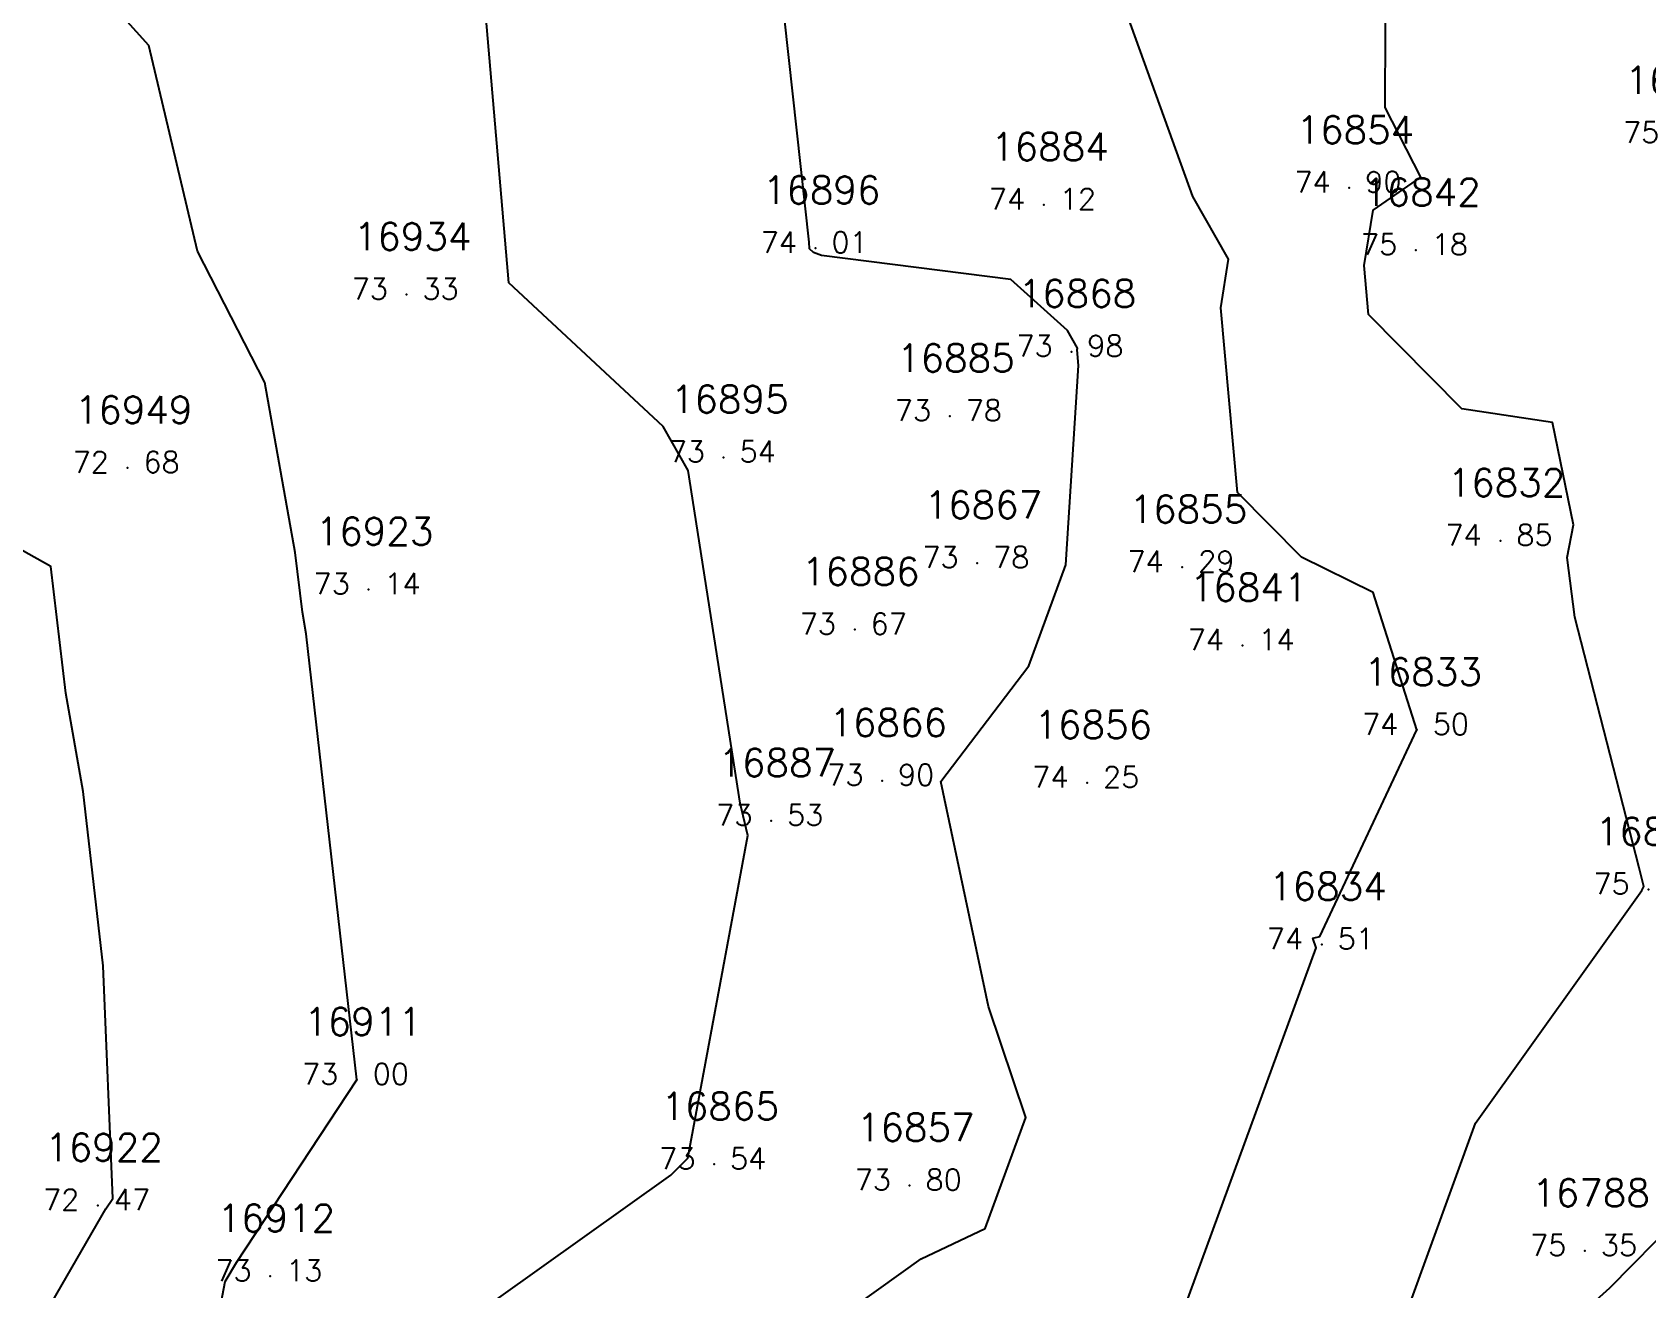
# Model space of a CAD drawing. Header units: millimetres. Extents: x 1412565 to 1412813, y 4931476 to 4931699.
# Drawn here: x 1412592.42 to 1412607.69, y 4931495.87 to 4931507.76 of the extents above; entities that cross this region are included whole.
import ezdxf
from ezdxf.enums import TextEntityAlignment as Align

# ---------------------------------------------------------------- set-up
doc = ezdxf.new("R2010")
doc.units = ezdxf.units.MM
for name, color, linetype in [('CIVIL', 50, 'Continuous'), ('CIVIL-DRAW', 80, 'Continuous'), ('CIVIL-NONAME', 130, 'Continuous'), ('CIVIL-TEXT', 240, 'Continuous'), ('CIVIL-Z', 50, 'Continuous'), ('Tcontours0', 7, 'Continuous'), ('Tcontours1', 7, 'Continuous'), ('Tcontours2', 7, 'Continuous')]:
    doc.layers.add(name, color=color, linetype=linetype)
doc.styles.add('CIVILCADMAIN', font='TXT.SHX')
doc.styles.get("Standard").update_dxf_attribs({"font": 'arial.ttf'})

# ---------------------------------------------------------------- blocks, each defined once
blk = doc.blocks.new('CIVIL-ZZ')
at = {"layer": 'CIVIL-DRAW'}
blk.add_point((0, 0), dxfattribs=at)
at = {"layer": 'CIVIL-NONAME'}
blk.add_attdef('NAME', text='', height=1.8, dxfattribs=at).set_placement((0, 2.1), align=Align.CENTER)
at = {"layer": 'CIVIL-TEXT', "flags": 8}
blk.add_attdef('TEXT', text='', height=2, dxfattribs=at).set_placement((0.2, -3.3), align=Align.CENTER)
at = {"layer": 'CIVIL-Z'}
blk.add_attdef('Z1', text='', height=1.6, dxfattribs=at).set_placement((-0.75, -0.225), align=Align.RIGHT)
blk.add_attdef('Z2', (0.75, -0.225), '', height=1.6, dxfattribs=at)

msp = doc.modelspace()

# ---------------------------------------------------------------- linework, layer by layer
at = {"layer": 'Tcontours0', "elevation": 75}
msp.add_lwpolyline([(1412605.435, 4931495.675), (1412606.073, 4931497.438), (1412607.648, 4931499.64), (1412607.667, 4931499.68), (1412607.622, 4931499.856), (1412607.014, 4931502.227), (1412606.942, 4931502.791), (1412607.001, 4931503.102), (1412606.804, 4931504.071), (1412605.946, 4931504.2), (1412605.063, 4931505.093), (1412605.021, 4931505.556), (1412605.105, 4931506.079), (1412605.556, 4931506.392), (1412605.218, 4931507.05), (1412605.228, 4931509.305)], dxfattribs=at)
at = {"layer": 'Tcontours1'}
for points, elevation in [([(1412600.217, 4931495.717), (1412600.83, 4931496.154), (1412601.435, 4931496.443), (1412601.819, 4931497.492), (1412601.467, 4931498.543), (1412601.014, 4931500.674), (1412601.847, 4931501.766), (1412602.197, 4931502.723), (1412602.318, 4931504.608), (1412602.304, 4931504.756), (1412602.307, 4931504.774), (1412602.213, 4931504.939), (1412601.676, 4931505.424), (1412599.885, 4931505.651), (1412599.811, 4931505.678), (1412599.773, 4931505.714), (1412599.768, 4931505.775), (1412599.382, 4931509.303)], 74), ([(1412592.277, 4931487.551), (1412593.877, 4931488.684), (1412594.03, 4931488.916), (1412594.836, 4931490.543), (1412594.626, 4931490.941), (1412594.584, 4931492.398), (1412593.938, 4931494.335), (1412594.244, 4931495.94), (1412594.349, 4931496.122), (1412595.49, 4931497.85), (1412595.009, 4931502.071), (1412594.974, 4931502.275), (1412594.906, 4931502.84), (1412594.62, 4931504.447), (1412593.98, 4931505.691), (1412593.521, 4931507.639), (1412592.647, 4931508.608), (1412591.989, 4931509.127)], 73)]:
    msp.add_lwpolyline(points, dxfattribs=dict(at, elevation=elevation))
at = {"layer": 'Tcontours2'}
for points, elevation in [([(1412591.555, 4931483.15), (1412593.066, 4931485.938), (1412593.413, 4931486.613), (1412593.48, 4931486.681), (1412595.132, 4931488.063), (1412595.405, 4931489.088), (1412595.418, 4931489.11), (1412595.429, 4931489.132), (1412596.365, 4931490.411), (1412596.795, 4931491.858), (1412597.23, 4931492.745), (1412597.235, 4931492.932), (1412597.248, 4931492.992), (1412597.336, 4931493.204), (1412596.403, 4931495.48), (1412598.46, 4931496.947), (1412598.62, 4931497.109), (1412599.188, 4931500.161), (1412599.117, 4931500.468), (1412598.624, 4931503.615), (1412598.389, 4931504.033), (1412596.927, 4931505.39), (1412596.66, 4931508.513)], 73.5), ([(1412603.224, 4931495.425), (1412604.565, 4931499.098), (1412604.535, 4931499.189), (1412604.6, 4931499.207), (1412605.52, 4931501.16), (1412605.107, 4931502.462), (1412604.429, 4931502.794), (1412603.821, 4931503.408), (1412603.663, 4931505.156), (1412603.737, 4931505.616), (1412603.398, 4931506.208), (1412602.78, 4931507.92)], 74.5), ([(1412588.715, 4931484.819), (1412588.771, 4931485.077), (1412589.172, 4931485.91), (1412590.673, 4931488.027), (1412590.646, 4931488.566), (1412592.1, 4931490.17), (1412591.438, 4931491.969), (1412591.811, 4931493.082), (1412592.282, 4931494.047), (1412592.607, 4931495.748), (1412593.114, 4931496.63), (1412593.179, 4931496.727), (1412593.088, 4931498.929), (1412592.9, 4931500.577), (1412592.737, 4931501.507), (1412592.593, 4931502.708), (1412591.888, 4931503.1), (1412591.1, 4931505.093), (1412590.945, 4931505.975), (1412590.017, 4931506.609), (1412589.392, 4931507.103), (1412588.434, 4931506.524)], 72.5), ([(1412594.601, 4931476.346), (1412594.947, 4931476.507), (1412594.949, 4931476.587), (1412595.111, 4931476.71), (1412595.44, 4931479), (1412595.343, 4931479.967), (1412595.939, 4931481.224), (1412596.85, 4931481.945), (1412598.683, 4931485.274), (1412598.86, 4931485.512), (1412600.356, 4931487.229), (1412600.381, 4931487.266), (1412601.21, 4931489.33), (1412603.863, 4931492.07), (1412605.125, 4931493.88), (1412605.154, 4931493.904), (1412605.291, 4931494.036), (1412607.345, 4931495.882), (1412607.992, 4931496.538)], 75.5)]:
    msp.add_lwpolyline(points, dxfattribs=dict(at, elevation=elevation))

# ---------------------------------------------------------------- block references
at = {"layer": 'CIVIL'}
ref = msp.add_blockref('CIVIL-ZZ', (1412607.99, 4931506.76, 75.36), dxfattribs=dict(at, xscale=0.2, yscale=0.2))
ref.add_attrib('Z2', '36', (1412608.14, 4931506.715), dxfattribs={"layer": 'CIVIL-Z', "height": 0.2, "style": 'CIVILCADMAIN'})
ref.add_attrib('Z1', '75', (1412607.47, 4931506.715), dxfattribs={"layer": 'CIVIL-Z', "height": 0.2, "style": 'CIVILCADMAIN'})
ref.add_attrib('NAME', '16831', (1412607.49, 4931507.18), dxfattribs={"layer": 'CIVIL-NONAME', "height": 0.26, "style": 'CIVILCADMAIN'})
ref = msp.add_blockref('CIVIL-ZZ', (1412604.88, 4931506.29, 74.9), dxfattribs=dict(at, xscale=0.2, yscale=0.2))
ref.add_attrib('Z2', '90', (1412605.03, 4931506.245), dxfattribs={"layer": 'CIVIL-Z', "height": 0.2, "style": 'CIVILCADMAIN'})
ref.add_attrib('Z1', '74', (1412604.36, 4931506.245), dxfattribs={"layer": 'CIVIL-Z', "height": 0.2, "style": 'CIVILCADMAIN'})
ref.add_attrib('NAME', '16854', (1412604.38, 4931506.71), dxfattribs={"layer": 'CIVIL-NONAME', "height": 0.26, "style": 'CIVILCADMAIN'})
ref = msp.add_blockref('CIVIL-ZZ', (1412601.99, 4931506.13, 74.12), dxfattribs=dict(at, xscale=0.2, yscale=0.2))
ref.add_attrib('Z2', '12', (1412602.14, 4931506.085), dxfattribs={"layer": 'CIVIL-Z', "height": 0.2, "style": 'CIVILCADMAIN'})
ref.add_attrib('Z1', '74', (1412601.47, 4931506.085), dxfattribs={"layer": 'CIVIL-Z', "height": 0.2, "style": 'CIVILCADMAIN'})
ref.add_attrib('NAME', '16884', (1412601.49, 4931506.55), dxfattribs={"layer": 'CIVIL-NONAME', "height": 0.26, "style": 'CIVILCADMAIN'})
ref = msp.add_blockref('CIVIL-ZZ', (1412599.83, 4931505.72, 74.01), dxfattribs=dict(at, xscale=0.2, yscale=0.2))
ref.add_attrib('Z2', '01', (1412599.98, 4931505.675), dxfattribs={"layer": 'CIVIL-Z', "height": 0.2, "style": 'CIVILCADMAIN'})
ref.add_attrib('Z1', '74', (1412599.31, 4931505.675), dxfattribs={"layer": 'CIVIL-Z', "height": 0.2, "style": 'CIVILCADMAIN'})
ref.add_attrib('NAME', '16896', (1412599.33, 4931506.14), dxfattribs={"layer": 'CIVIL-NONAME', "height": 0.26, "style": 'CIVILCADMAIN'})
ref = msp.add_blockref('CIVIL-ZZ', (1412605.51, 4931505.7, 75.18), dxfattribs=dict(at, xscale=0.2, yscale=0.2))
ref.add_attrib('Z2', '18', (1412605.66, 4931505.655), dxfattribs={"layer": 'CIVIL-Z', "height": 0.2, "style": 'CIVILCADMAIN'})
ref.add_attrib('Z1', '75', (1412604.99, 4931505.655), dxfattribs={"layer": 'CIVIL-Z', "height": 0.2, "style": 'CIVILCADMAIN'})
ref.add_attrib('NAME', '16842', (1412605.01, 4931506.12), dxfattribs={"layer": 'CIVIL-NONAME', "height": 0.26, "style": 'CIVILCADMAIN'})
ref = msp.add_blockref('CIVIL-ZZ', (1412595.96, 4931505.28, 73.33), dxfattribs=dict(at, xscale=0.2, yscale=0.2))
ref.add_attrib('Z2', '33', (1412596.11, 4931505.235), dxfattribs={"layer": 'CIVIL-Z', "height": 0.2, "style": 'CIVILCADMAIN'})
ref.add_attrib('Z1', '73', (1412595.44, 4931505.235), dxfattribs={"layer": 'CIVIL-Z', "height": 0.2, "style": 'CIVILCADMAIN'})
ref.add_attrib('NAME', '16934', (1412595.46, 4931505.7), dxfattribs={"layer": 'CIVIL-NONAME', "height": 0.26, "style": 'CIVILCADMAIN'})
ref = msp.add_blockref('CIVIL-ZZ', (1412602.25, 4931504.74, 73.98), dxfattribs=dict(at, xscale=0.2, yscale=0.2))
ref.add_attrib('Z2', '98', (1412602.4, 4931504.695), dxfattribs={"layer": 'CIVIL-Z', "height": 0.2, "style": 'CIVILCADMAIN'})
ref.add_attrib('Z1', '73', (1412601.73, 4931504.695), dxfattribs={"layer": 'CIVIL-Z', "height": 0.2, "style": 'CIVILCADMAIN'})
ref.add_attrib('NAME', '16868', (1412601.75, 4931505.16), dxfattribs={"layer": 'CIVIL-NONAME', "height": 0.26, "style": 'CIVILCADMAIN'})
ref = msp.add_blockref('CIVIL-ZZ', (1412601.1, 4931504.13, 73.78), dxfattribs=dict(at, xscale=0.2, yscale=0.2))
ref.add_attrib('Z2', '78', (1412601.25, 4931504.085), dxfattribs={"layer": 'CIVIL-Z', "height": 0.2, "style": 'CIVILCADMAIN'})
ref.add_attrib('Z1', '73', (1412600.58, 4931504.085), dxfattribs={"layer": 'CIVIL-Z', "height": 0.2, "style": 'CIVILCADMAIN'})
ref.add_attrib('NAME', '16885', (1412600.6, 4931504.55), dxfattribs={"layer": 'CIVIL-NONAME', "height": 0.26, "style": 'CIVILCADMAIN'})
ref = msp.add_blockref('CIVIL-ZZ', (1412598.96, 4931503.74, 73.54), dxfattribs=dict(at, xscale=0.2, yscale=0.2))
ref.add_attrib('Z2', '54', (1412599.11, 4931503.695), dxfattribs={"layer": 'CIVIL-Z', "height": 0.2, "style": 'CIVILCADMAIN'})
ref.add_attrib('Z1', '73', (1412598.44, 4931503.695), dxfattribs={"layer": 'CIVIL-Z', "height": 0.2, "style": 'CIVILCADMAIN'})
ref.add_attrib('NAME', '16895', (1412598.46, 4931504.16), dxfattribs={"layer": 'CIVIL-NONAME', "height": 0.26, "style": 'CIVILCADMAIN'})
ref = msp.add_blockref('CIVIL-ZZ', (1412593.32, 4931503.64, 72.68), dxfattribs=dict(at, xscale=0.2, yscale=0.2))
ref.add_attrib('Z2', '68', (1412593.47, 4931503.595), dxfattribs={"layer": 'CIVIL-Z', "height": 0.2, "style": 'CIVILCADMAIN'})
ref.add_attrib('Z1', '72', (1412592.8, 4931503.595), dxfattribs={"layer": 'CIVIL-Z', "height": 0.2, "style": 'CIVILCADMAIN'})
ref.add_attrib('NAME', '16949', (1412592.82, 4931504.06), dxfattribs={"layer": 'CIVIL-NONAME', "height": 0.26, "style": 'CIVILCADMAIN'})
ref = msp.add_blockref('CIVIL-ZZ', (1412606.31, 4931502.95, 74.85), dxfattribs=dict(at, xscale=0.2, yscale=0.2))
ref.add_attrib('Z2', '85', (1412606.46, 4931502.905), dxfattribs={"layer": 'CIVIL-Z', "height": 0.2, "style": 'CIVILCADMAIN'})
ref.add_attrib('Z1', '74', (1412605.79, 4931502.905), dxfattribs={"layer": 'CIVIL-Z', "height": 0.2, "style": 'CIVILCADMAIN'})
ref.add_attrib('NAME', '16832', (1412605.81, 4931503.37), dxfattribs={"layer": 'CIVIL-NONAME', "height": 0.26, "style": 'CIVILCADMAIN'})
ref = msp.add_blockref('CIVIL-ZZ', (1412601.36, 4931502.74, 73.78), dxfattribs=dict(at, xscale=0.2, yscale=0.2))
ref.add_attrib('Z2', '78', (1412601.51, 4931502.695), dxfattribs={"layer": 'CIVIL-Z', "height": 0.2, "style": 'CIVILCADMAIN'})
ref.add_attrib('Z1', '73', (1412600.84, 4931502.695), dxfattribs={"layer": 'CIVIL-Z', "height": 0.2, "style": 'CIVILCADMAIN'})
ref.add_attrib('NAME', '16867', (1412600.86, 4931503.16), dxfattribs={"layer": 'CIVIL-NONAME', "height": 0.26, "style": 'CIVILCADMAIN'})
ref = msp.add_blockref('CIVIL-ZZ', (1412603.3, 4931502.7, 74.29), dxfattribs=dict(at, xscale=0.2, yscale=0.2))
ref.add_attrib('Z2', '29', (1412603.45, 4931502.655), dxfattribs={"layer": 'CIVIL-Z', "height": 0.2, "style": 'CIVILCADMAIN'})
ref.add_attrib('Z1', '74', (1412602.78, 4931502.655), dxfattribs={"layer": 'CIVIL-Z', "height": 0.2, "style": 'CIVILCADMAIN'})
ref.add_attrib('NAME', '16855', (1412602.8, 4931503.12), dxfattribs={"layer": 'CIVIL-NONAME', "height": 0.26, "style": 'CIVILCADMAIN'})
ref = msp.add_blockref('CIVIL-ZZ', (1412595.6, 4931502.49, 73.14), dxfattribs=dict(at, xscale=0.2, yscale=0.2))
ref.add_attrib('Z2', '14', (1412595.75, 4931502.445), dxfattribs={"layer": 'CIVIL-Z', "height": 0.2, "style": 'CIVILCADMAIN'})
ref.add_attrib('Z1', '73', (1412595.08, 4931502.445), dxfattribs={"layer": 'CIVIL-Z', "height": 0.2, "style": 'CIVILCADMAIN'})
ref.add_attrib('NAME', '16923', (1412595.1, 4931502.91), dxfattribs={"layer": 'CIVIL-NONAME', "height": 0.26, "style": 'CIVILCADMAIN'})
ref = msp.add_blockref('CIVIL-ZZ', (1412600.2, 4931502.11, 73.67), dxfattribs=dict(at, xscale=0.2, yscale=0.2))
ref.add_attrib('Z2', '67', (1412600.35, 4931502.065), dxfattribs={"layer": 'CIVIL-Z', "height": 0.2, "style": 'CIVILCADMAIN'})
ref.add_attrib('Z1', '73', (1412599.68, 4931502.065), dxfattribs={"layer": 'CIVIL-Z', "height": 0.2, "style": 'CIVILCADMAIN'})
ref.add_attrib('NAME', '16886', (1412599.7, 4931502.53), dxfattribs={"layer": 'CIVIL-NONAME', "height": 0.26, "style": 'CIVILCADMAIN'})
ref = msp.add_blockref('CIVIL-ZZ', (1412603.87, 4931501.96, 74.14), dxfattribs=dict(at, xscale=0.2, yscale=0.2))
ref.add_attrib('Z2', '14', (1412604.02, 4931501.915), dxfattribs={"layer": 'CIVIL-Z', "height": 0.2, "style": 'CIVILCADMAIN'})
ref.add_attrib('Z1', '74', (1412603.35, 4931501.915), dxfattribs={"layer": 'CIVIL-Z', "height": 0.2, "style": 'CIVILCADMAIN'})
ref.add_attrib('NAME', '16841', (1412603.37, 4931502.38), dxfattribs={"layer": 'CIVIL-NONAME', "height": 0.26, "style": 'CIVILCADMAIN'})
ref = msp.add_blockref('CIVIL-ZZ', (1412605.52, 4931501.16, 74.5), dxfattribs=dict(at, xscale=0.2, yscale=0.2))
ref.add_attrib('Z2', '50', (1412605.67, 4931501.115), dxfattribs={"layer": 'CIVIL-Z', "height": 0.2, "style": 'CIVILCADMAIN'})
ref.add_attrib('Z1', '74', (1412605, 4931501.115), dxfattribs={"layer": 'CIVIL-Z', "height": 0.2, "style": 'CIVILCADMAIN'})
ref.add_attrib('NAME', '16833', (1412605.02, 4931501.58), dxfattribs={"layer": 'CIVIL-NONAME', "height": 0.26, "style": 'CIVILCADMAIN'})
ref = msp.add_blockref('CIVIL-ZZ', (1412600.46, 4931500.68, 73.9), dxfattribs=dict(at, xscale=0.2, yscale=0.2))
ref.add_attrib('Z2', '90', (1412600.61, 4931500.635), dxfattribs={"layer": 'CIVIL-Z', "height": 0.2, "style": 'CIVILCADMAIN'})
ref.add_attrib('Z1', '73', (1412599.94, 4931500.635), dxfattribs={"layer": 'CIVIL-Z', "height": 0.2, "style": 'CIVILCADMAIN'})
ref.add_attrib('NAME', '16866', (1412599.96, 4931501.1), dxfattribs={"layer": 'CIVIL-NONAME', "height": 0.26, "style": 'CIVILCADMAIN'})
ref = msp.add_blockref('CIVIL-ZZ', (1412602.4, 4931500.66, 74.25), dxfattribs=dict(at, xscale=0.2, yscale=0.2))
ref.add_attrib('Z2', '25', (1412602.55, 4931500.615), dxfattribs={"layer": 'CIVIL-Z', "height": 0.2, "style": 'CIVILCADMAIN'})
ref.add_attrib('Z1', '74', (1412601.88, 4931500.615), dxfattribs={"layer": 'CIVIL-Z', "height": 0.2, "style": 'CIVILCADMAIN'})
ref.add_attrib('NAME', '16856', (1412601.9, 4931501.08), dxfattribs={"layer": 'CIVIL-NONAME', "height": 0.26, "style": 'CIVILCADMAIN'})
ref = msp.add_blockref('CIVIL-ZZ', (1412599.41, 4931500.3, 73.53), dxfattribs=dict(at, xscale=0.2, yscale=0.2))
ref.add_attrib('Z2', '53', (1412599.56, 4931500.255), dxfattribs={"layer": 'CIVIL-Z', "height": 0.2, "style": 'CIVILCADMAIN'})
ref.add_attrib('Z1', '73', (1412598.89, 4931500.255), dxfattribs={"layer": 'CIVIL-Z', "height": 0.2, "style": 'CIVILCADMAIN'})
ref.add_attrib('NAME', '16887', (1412598.91, 4931500.72), dxfattribs={"layer": 'CIVIL-NONAME', "height": 0.26, "style": 'CIVILCADMAIN'})
ref = msp.add_blockref('CIVIL-ZZ', (1412607.71, 4931499.65, 75.01), dxfattribs=dict(at, xscale=0.2, yscale=0.2))
ref.add_attrib('Z2', '01', (1412607.86, 4931499.605), dxfattribs={"layer": 'CIVIL-Z', "height": 0.2, "style": 'CIVILCADMAIN'})
ref.add_attrib('Z1', '75', (1412607.19, 4931499.605), dxfattribs={"layer": 'CIVIL-Z', "height": 0.2, "style": 'CIVILCADMAIN'})
ref.add_attrib('NAME', '16809', (1412607.21, 4931500.07), dxfattribs={"layer": 'CIVIL-NONAME', "height": 0.26, "style": 'CIVILCADMAIN'})
ref = msp.add_blockref('CIVIL-ZZ', (1412604.62, 4931499.13, 74.51), dxfattribs=dict(at, xscale=0.2, yscale=0.2))
ref.add_attrib('Z2', '51', (1412604.77, 4931499.085), dxfattribs={"layer": 'CIVIL-Z', "height": 0.2, "style": 'CIVILCADMAIN'})
ref.add_attrib('Z1', '74', (1412604.1, 4931499.085), dxfattribs={"layer": 'CIVIL-Z', "height": 0.2, "style": 'CIVILCADMAIN'})
ref.add_attrib('NAME', '16834', (1412604.12, 4931499.55), dxfattribs={"layer": 'CIVIL-NONAME', "height": 0.26, "style": 'CIVILCADMAIN'})
ref = msp.add_blockref('CIVIL-ZZ', (1412595.49, 4931497.85, 73), dxfattribs=dict(at, xscale=0.2, yscale=0.2))
ref.add_attrib('Z2', '00', (1412595.64, 4931497.805), dxfattribs={"layer": 'CIVIL-Z', "height": 0.2, "style": 'CIVILCADMAIN'})
ref.add_attrib('Z1', '73', (1412594.97, 4931497.805), dxfattribs={"layer": 'CIVIL-Z', "height": 0.2, "style": 'CIVILCADMAIN'})
ref.add_attrib('NAME', '16911', (1412594.99, 4931498.27), dxfattribs={"layer": 'CIVIL-NONAME', "height": 0.26, "style": 'CIVILCADMAIN'})
ref = msp.add_blockref('CIVIL-ZZ', (1412598.87, 4931497.05, 73.54), dxfattribs=dict(at, xscale=0.2, yscale=0.2))
ref.add_attrib('Z2', '54', (1412599.02, 4931497.005), dxfattribs={"layer": 'CIVIL-Z', "height": 0.2, "style": 'CIVILCADMAIN'})
ref.add_attrib('Z1', '73', (1412598.35, 4931497.005), dxfattribs={"layer": 'CIVIL-Z', "height": 0.2, "style": 'CIVILCADMAIN'})
ref.add_attrib('NAME', '16865', (1412598.37, 4931497.47), dxfattribs={"layer": 'CIVIL-NONAME', "height": 0.26, "style": 'CIVILCADMAIN'})
ref = msp.add_blockref('CIVIL-ZZ', (1412600.72, 4931496.85, 73.8), dxfattribs=dict(at, xscale=0.2, yscale=0.2))
ref.add_attrib('Z2', '80', (1412600.87, 4931496.805), dxfattribs={"layer": 'CIVIL-Z', "height": 0.2, "style": 'CIVILCADMAIN'})
ref.add_attrib('Z1', '73', (1412600.2, 4931496.805), dxfattribs={"layer": 'CIVIL-Z', "height": 0.2, "style": 'CIVILCADMAIN'})
ref.add_attrib('NAME', '16857', (1412600.22, 4931497.27), dxfattribs={"layer": 'CIVIL-NONAME', "height": 0.26, "style": 'CIVILCADMAIN'})
ref = msp.add_blockref('CIVIL-ZZ', (1412593.04, 4931496.66, 72.47), dxfattribs=dict(at, xscale=0.2, yscale=0.2))
ref.add_attrib('Z2', '47', (1412593.19, 4931496.615), dxfattribs={"layer": 'CIVIL-Z', "height": 0.2, "style": 'CIVILCADMAIN'})
ref.add_attrib('Z1', '72', (1412592.52, 4931496.615), dxfattribs={"layer": 'CIVIL-Z', "height": 0.2, "style": 'CIVILCADMAIN'})
ref.add_attrib('NAME', '16922', (1412592.54, 4931497.08), dxfattribs={"layer": 'CIVIL-NONAME', "height": 0.26, "style": 'CIVILCADMAIN'})
ref = msp.add_blockref('CIVIL-ZZ', (1412607.11, 4931496.23, 75.35), dxfattribs=dict(at, xscale=0.2, yscale=0.2))
ref.add_attrib('Z2', '35', (1412607.26, 4931496.185), dxfattribs={"layer": 'CIVIL-Z', "height": 0.2, "style": 'CIVILCADMAIN'})
ref.add_attrib('Z1', '75', (1412606.59, 4931496.185), dxfattribs={"layer": 'CIVIL-Z', "height": 0.2, "style": 'CIVILCADMAIN'})
ref.add_attrib('NAME', '16788', (1412606.61, 4931496.65), dxfattribs={"layer": 'CIVIL-NONAME', "height": 0.26, "style": 'CIVILCADMAIN'})
ref = msp.add_blockref('CIVIL-ZZ', (1412594.67, 4931495.99, 73.13), dxfattribs=dict(at, xscale=0.2, yscale=0.2))
ref.add_attrib('Z2', '13', (1412594.82, 4931495.945), dxfattribs={"layer": 'CIVIL-Z', "height": 0.2, "style": 'CIVILCADMAIN'})
ref.add_attrib('Z1', '73', (1412594.15, 4931495.945), dxfattribs={"layer": 'CIVIL-Z', "height": 0.2, "style": 'CIVILCADMAIN'})
ref.add_attrib('NAME', '16912', (1412594.17, 4931496.41), dxfattribs={"layer": 'CIVIL-NONAME', "height": 0.26, "style": 'CIVILCADMAIN'})

doc.saveas('drawing.dxf')
